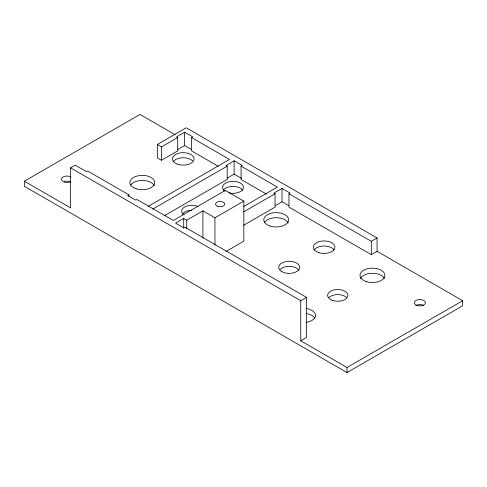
<?xml version="1.0" encoding="UTF-8"?>
<svg xmlns="http://www.w3.org/2000/svg" width="487" height="487" viewBox="0 0 487 487"><rect width="100%" height="100%" fill="white"/><g stroke="black" fill="none" stroke-linecap="round" stroke-linejoin="round"><path stroke-width="0.73" d="M243.695 225.225L275.07 207.109L275.07 193.759L273.913 193.089L282.01 188.414L290.106 193.089L288.949 193.759L288.949 207.109L371.289 254.652L377.072 251.31L462.65 300.723L462.65 305.793L347.006 372.561L24.35 186.278L24.35 181.207L139.994 114.439L175.18 134.753M24.35 181.207L70.609 207.912L70.609 167.851L75.235 165.178L86.339 171.588L87.496 170.925L128.897 194.824L128.897 196.31M218.383 166.371L191.574 150.891L191.574 137.541L192.73 136.871L184.634 132.196L176.544 136.871L177.7 137.541L177.7 150.891L161.507 160.241L157.344 157.837L157.344 144.481L186.253 127.789L377.072 237.96L377.072 251.31M157.344 144.481L161.507 146.885L177.7 137.541M177.785 149.509L184.634 145.552L191.488 149.509M128.897 194.824L127.74 195.494L135.83 200.169L136.987 199.5L173.305 220.465L225.341 190.417L243.847 201.101L243.847 241.162L226.108 251.408M148.48 206.22L229.499 159.432L191.574 137.541M266.359 194.07L241.071 179.472L241.071 166.116L242.228 165.446L234.131 160.777L226.035 165.446L227.192 166.116L227.192 179.472L164.643 215.583M152.79 209.069L227.192 166.116M227.283 178.084L234.131 174.127L241.607 178.443M243.847 201.101L214.937 217.792L202.909 210.853L186.716 220.197L183.709 218.462L175.618 223.137L183.709 227.806L184.865 227.143L306.53 297.38L306.53 337.442L300.747 340.778L300.747 300.716L70.609 167.851M243.786 206.476L277.383 187.081L241.071 166.116M243.695 211.869L275.07 193.759M275.161 205.727L282.01 201.77L288.858 205.727M288.949 193.759L371.289 241.296L377.072 237.96M300.747 300.716L306.53 297.38M300.747 340.778L347.006 367.49L462.65 300.723M371.289 241.296L371.289 254.652M347.006 367.49L347.006 372.561M282.01 188.414L282.01 201.77M234.131 160.777L234.131 174.127M214.937 217.792L214.937 245.004M202.909 210.853L202.909 238.064M186.716 220.197L186.716 228.513M184.634 132.196L184.634 145.552M183.709 218.462L183.709 228.287M161.507 146.885L161.507 160.241M70.956 181.541A5.558 3.208 0 0 1 63.091 181.541A5.558 3.208 0 0 1 63.091 177A5.558 3.208 0 0 1 70.956 177M64.241 181.566A5.558 3.208 0 0 1 69.805 181.566M173.104 161.848A10.793 6.234 0 0 1 182.308 157.77A10.793 6.234 0 0 1 192.596 160.862M306.274 308.478A12.431 7.177 0 0 1 315.485 315.412A12.431 7.177 0 0 1 306.274 322.339M313.969 250.111A10.793 6.234 0 0 1 324.111 246.008A10.793 6.234 0 0 1 334.259 250.111M306.274 313.549A12.431 7.177 0 0 1 314.736 318.029M130.626 185.163A12.431 7.177 0 0 1 142.849 180.446A12.431 7.177 0 0 1 154.318 185.76M328.969 297.527A10.142 5.856 0 0 1 346.531 297.527M264.544 222.419A12.431 7.177 0 0 1 276.768 217.701A12.431 7.177 0 0 1 288.237 223.016M280.116 269.39A10.464 6.045 0 0 1 290.094 266.389A10.464 6.045 0 0 1 299.018 270.346M223.204 190.35A10.428 6.021 0 0 1 233.005 186.387A10.428 6.021 0 0 1 242.806 190.35M182.278 214.189A10.142 5.856 0 0 1 191.805 210.335M360.441 278.564A12.431 7.177 0 0 1 372.445 273.244A12.431 7.177 0 0 1 384.45 278.564M415.928 305.526A5.558 3.208 0 0 1 423.793 305.526M184.037 214.883A10.142 5.856 0 0 1 184.482 207.072A10.142 5.856 0 0 1 197.978 206.476M225.018 191.202A10.428 6.021 0 0 1 229.578 181.645A10.428 6.021 0 0 1 243.427 187.507A10.428 6.021 0 0 1 229.018 192.895M177.852 164.302A10.793 6.234 0 0 0 194.045 158.908A10.793 6.234 0 0 0 177.852 153.508A10.793 6.234 0 0 0 177.852 164.302M281.778 271.612A10.464 6.045 0 0 0 299.292 268.903A10.464 6.045 0 0 0 286.472 261.501A10.464 6.045 0 0 0 281.778 271.612M270.011 226.011A12.431 7.177 0 0 0 288.657 219.795A12.431 7.177 0 0 0 270.011 213.58A12.431 7.177 0 0 0 270.011 226.011M332.682 300.449A10.142 5.856 0 0 0 347.895 295.378A10.142 5.856 0 0 0 332.682 290.307A10.142 5.856 0 0 0 332.682 300.449M318.717 252.564A10.793 6.234 0 0 0 334.91 247.165A10.793 6.234 0 0 0 318.717 241.771A10.793 6.234 0 0 0 318.717 252.564M366.23 281.565A12.431 7.177 0 0 0 384.876 275.35A12.431 7.177 0 0 0 366.23 269.134A12.431 7.177 0 0 0 366.23 281.565M417.079 305.501A5.558 3.208 0 0 0 425.419 302.725A5.558 3.208 0 0 0 417.079 299.943A5.558 3.208 0 0 0 417.079 305.501M136.092 188.755A12.431 7.177 0 0 0 154.738 182.54A12.431 7.177 0 0 0 136.092 176.324A12.431 7.177 0 0 0 136.092 188.755M217.841 206.409A4.578 2.642 0 0 0 224.714 204.12A4.578 2.642 0 0 0 217.841 201.831A4.578 2.642 0 0 0 217.841 206.409"/></g></svg>
